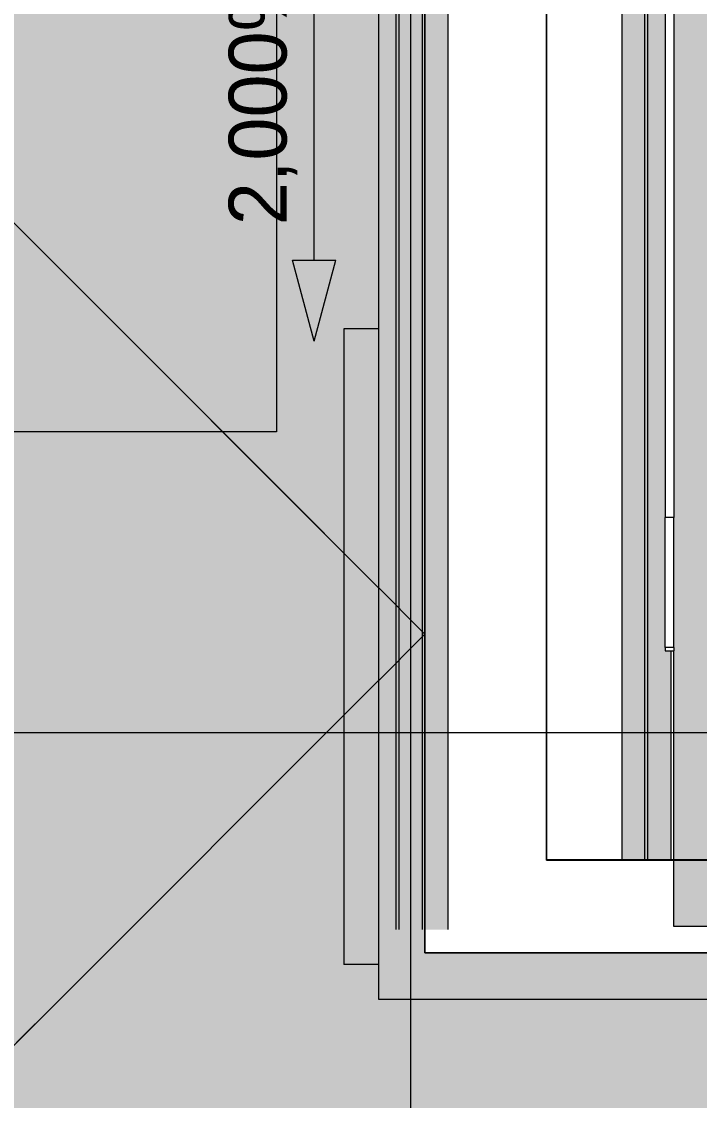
# Model space of a CAD drawing. Header units: metres. Extents: x -4 to 206, y -18 to 45.
# Drawn here: x 35.628 to 36.799, y -4.639 to -2.776 of the extents above; entities that cross this region are included whole.
import ezdxf

# ---------------------------------------------------------------- set-up
doc = ezdxf.new("R2010")
doc.units = ezdxf.units.M
doc.header["$MEASUREMENT"] = 0
doc.set_wipeout_variables(frame=1)
for name, pattern in [('Achse', [0.004, 0.002, -0.001, 0, -0.001]), ('Schnittlinie', [0.006, 0.003, -0.0015, 0, -0.0015]), ('Wipeout_Contour', [1, 0, -1])]:
    doc.linetypes.add(name, pattern=pattern)
for name, color, linetype in [('3._DD PP STG2_4_000 Achsraster', 7, 'Continuous'), ('3._DD PP STG2_4_110 Wand Aussen', 7, 'Continuous'), ('3._DD PP STG2_4_112 Wand Aussen - Schachtwände', 7, 'Continuous'), ('3._DD PP STG2_4_140 Brüstung', 7, 'Continuous'), ('3._DD PP STG2_4_210 Decke', 7, 'Continuous'), ('3._DD PP STG2_4_220 Bodenaufbau - Außen_ Gefälle', 7, 'Continuous'), ('3._DD PP STG2_4_221 Bodenaufbau - Abdichtung', 7, 'Continuous'), ('3._DD PP STG2_4_325 Dachfenster', 7, 'Continuous'), ('3._DD PP STG2_4_330 Dachaufbau', 7, 'Continuous'), ('3._DD PP STG2_4_612 PV und Solar', 7, 'Continuous'), ('3._DD PP STG2_4_950 Polierplan Bemaßung', 7, 'Continuous')]:
    doc.layers.add(name, color=color, linetype=linetype)
doc.styles.add('ERSTELLTER_STIL_2', font='')
doc.styles.get('ERSTELLTER_STIL_2').set_extended_font_data('Eurostile')

msp = doc.modelspace()

# ---------------------------------------------------------------- hatches: boundary and pattern name
at = {"layer": '3._DD PP STG2_4_112 Wand Aussen - Schachtwände', "linetype": 'Continuous', "lineweight": 0, "true_color": 0x373737}
for points in [[(36.705, -1.6387), (36.705, -4.2236), (36.71, -4.2236), (36.71, -1.6387)], [(36.705, -4.3837), (36.365, -4.3837), (36.365, -4.3887), (36.705, -4.3887)], [(36.705, -4.3887), (36.71, -4.3887), (36.705, -4.3837)]]:
    msp.add_hatch(color=250, dxfattribs=at).paths.add_polyline_path(points)
at = {"layer": '3._DD PP STG2_4_112 Wand Aussen - Schachtwände', "linetype": 'Continuous', "lineweight": 13, "true_color": 0xff6400}
for points in [[(36.71, -1.6337), (36.71, -4.2236), (36.75, -4.2236), (36.75, -1.6337)], [(36.71, -4.3887), (36.365, -4.3887), (36.365, -4.4287), (36.71, -4.4287)], [(36.71, -4.4287), (36.75, -4.4287), (36.71, -4.3887)]]:
    msp.add_hatch(color=30, dxfattribs=at).paths.add_polyline_path(points)
at = {"layer": '3._DD PP STG2_4_112 Wand Aussen - Schachtwände', "linetype": 'Continuous', "lineweight": 13, "true_color": 0xb85600}
for points in [[(36.665, -1.6787), (36.665, -4.2236), (36.705, -4.2236), (36.705, -1.6787)], [(36.665, -4.3437), (36.365, -4.3437), (36.365, -4.3837), (36.665, -4.3837)], [(36.665, -4.3837), (36.705, -4.3837), (36.665, -4.3437)]]:
    msp.add_hatch(color=32, dxfattribs=at).paths.add_polyline_path(points)
at = {"layer": '3._DD PP STG2_4_950 Polierplan Bemaßung', "linetype": 'Continuous', "lineweight": 13, "true_color": 0x6c6cff}
msp.add_hatch(color=171, dxfattribs=at).paths.add_polyline_path([(36.1338, -3.3278), (36.1713, -3.1879), (36.0963, -3.1879)])

# ---------------------------------------------------------------- linework, layer by layer
at = {"layer": '3._DD PP STG2_4_110 Wand Aussen', "color": 8, "linetype": 'Schnittlinie', "lineweight": 13, "ltscale": 1000, "flags": 128}
for points in [[(36.185, -3.3065), (36.185, -4.4043)], [(36.365, -3.3065), (36.185, -3.3065)], [(36.37, -3.3065), (36.365, -3.3065)], [(36.49, -3.3065), (36.37, -3.3065)], [(36.495, -3.3065), (36.49, -3.3065)], [(36.495, -4.4043), (36.495, -3.3065)], [(36.365, -4.4043), (36.185, -4.4043)], [(36.37, -4.4043), (36.365, -4.4043)], [(36.49, -4.4043), (36.37, -4.4043)], [(36.495, -4.4043), (36.49, -4.4043)]]:
    msp.add_lwpolyline(points, dxfattribs=at)
at = {"layer": '3._DD PP STG2_4_112 Wand Aussen - Schachtwände', "color": 7, "linetype": 'Continuous', "lineweight": 13, "ltscale": 1000}
for p, q in [((36.71, -4.2236), (36.71, -1.6387)), ((36.75, -4.2236), (36.75, -1.6337)), ((36.705, -4.2236), (36.705, -1.6787)), ((36.365, -4.3837), (36.665, -4.3837)), ((36.365, -4.3887), (36.705, -4.3887)), ((36.665, -4.3837), (36.705, -4.3837)), ((36.665, -4.3837), (36.705, -4.3837)), ((36.705, -4.3887), (36.71, -4.3887)), ((36.705, -4.3887), (36.71, -4.3887)), ((36.365, -4.4287), (36.71, -4.4287)), ((36.71, -4.4287), (36.75, -4.4287)), ((36.71, -4.4287), (36.75, -4.4287))]:
    msp.add_line(p, q, dxfattribs=at)
at = {"layer": '3._DD PP STG2_4_112 Wand Aussen - Schachtwände', "color": 7, "linetype": 'Continuous', "lineweight": 13, "ltscale": 1000, "flags": 128}
for points in [[(36.755, -4.2236), (36.755, -1.5937)], [(36.665, -1.6787), (36.665, -4.2236)], [(36.705, -4.2236), (36.665, -4.2236)], [(36.71, -4.2236), (36.705, -4.2236)], [(36.75, -4.2236), (36.71, -4.2236)], [(36.755, -4.2236), (36.75, -4.2236)], [(36.665, -4.3437), (36.365, -4.3437)], [(36.365, -4.4337), (36.75, -4.4337)], [(36.755, -4.4337), (36.75, -4.4337)]]:
    msp.add_lwpolyline(points, dxfattribs=at)
at = {"layer": '3._DD PP STG2_4_210 Decke', "color": 7, "linetype": 'Continuous', "lineweight": 13, "ltscale": 1000, "flags": 128}
msp.add_lwpolyline([(48.645, -1.4987), (45.765, -1.4987), (45.765, -3.9237), (45.635, -3.9237), (43.155, -3.9237), (43.155, -5.8737), (41.175, -5.8737), (41.175, -3.9237), (38.605, -3.9237), (38.605, -4.3437), (36.365, -4.3437), (36.365, -1.4987), (33.4844, -1.4987), (33.4954, -10.3587), (34.515, -10.3587), (34.515, -11.383), (37.335, -11.3837), (37.335, -10.0637), (42.835, -10.0637), (42.835, -9.5637), (45.685, -9.5637), (45.685, -8.8637), (48.185, -8.8637)], dxfattribs=at)
at = {"layer": '3._DD PP STG2_4_612 PV und Solar', "color": 8, "linetype": 'Achse', "lineweight": 13, "ltscale": 1000, "flags": 128}
msp.add_lwpolyline([(36.0685, -3.4844), (34.3185, -3.4844), (34.3185, -2.6642), (36.0685, -2.6642)], close=True, dxfattribs=at)
at = {"layer": '3._DD PP STG2_4_950 Polierplan Bemaßung', "color": 171, "linetype": 'Continuous', "lineweight": 13, "ltscale": 1000, "true_color": 0x6c6cff}
for p, q in [((36.1338, -3.1278), (36.1338, -2.6116)), ((36.1338, -3.1879), (36.1338, -3.1278)), ((36.0963, -3.1879), (36.1713, -3.1879)), ((36.1338, -3.3278), (36.0963, -3.1879)), ((36.1338, -3.3278), (36.1713, -3.1879))]:
    msp.add_line(p, q, dxfattribs=at)

# ---------------------------------------------------------------- texts
at = {"layer": '3._DD PP STG2_4_950 Polierplan Bemaßung', "color": 171, "linetype": 'Continuous', "lineweight": 13, "true_color": 0x6c6cff, "insert": (36.1047, -3.1278), "char_height": 0.1, "attachment_point": 7, "rotation": 90, "style": 'ERSTELLTER_STIL_2'}
msp.add_mtext('\\A1;{\\pql;\\fEurostile|b0|i0|c0|p0;\\W1.000000;2,000\\fEurostile|b0|i0|c0|p0;\\W1.000000;%}', dxfattribs=at)

# ---------------------------------------------------------------- next in the draw order: wipeouts: each hides what was drawn before it
at = {"color": 254, "linetype": 'Wipeout_Contour', "lineweight": 0, "ltscale": 145.902211}
msp.add_wipeout([(36.5348, -4.2238), (36.245, -4.4638), (36.5349, -4.4638), (36.5349, -4.2238)], dxfattribs=at).dxf.layer = '3._DD PP STG2_4_140 Brüstung'

# ---------------------------------------------------------------- next in the draw order: wipeouts: each hides what was drawn before it
at = {"color": 254, "linetype": 'Wipeout_Contour', "lineweight": 0, "ltscale": 110.23299}
msp.add_wipeout([(36.5348, -4.2238), (36.245, -4.2238), (36.245, -4.4638)], dxfattribs=at).dxf.layer = '3._DD PP STG2_4_140 Brüstung'

# ---------------------------------------------------------------- next in the draw order: linework, layer by layer
at = {"layer": '3._DD PP STG2_4_140 Brüstung', "color": 7, "linetype": 'Continuous', "lineweight": 18, "ltscale": 1000, "flags": 128}
msp.add_lwpolyline([(36.245, -4.4638), (36.5349, -4.4638)], dxfattribs=at)

# ---------------------------------------------------------------- next in the draw order: wipeouts: each hides what was drawn before it
at = {"color": 254, "linetype": 'Wipeout_Contour', "lineweight": 0, "ltscale": 146.140558}
msp.add_wipeout([(36.245, -1.6188), (36.245, -4.2238), (36.5348, -4.2238), (36.5349, -1.6188)], dxfattribs=at).dxf.layer = '3._DD PP STG2_4_140 Brüstung'

# ---------------------------------------------------------------- next in the draw order: hatches: boundary and pattern name
at = {"layer": '3._DD PP STG2_4_112 Wand Aussen - Schachtwände', "linetype": 'Continuous', "lineweight": 13, "true_color": 0xff6400}
msp.add_hatch(color=30, dxfattribs=at).paths.add_polyline_path([(36.28, -1.6337), (36.28, -4.3437), (36.32, -4.3437), (36.32, -1.6337)])
at = {"layer": '3._DD PP STG2_4_112 Wand Aussen - Schachtwände', "linetype": 'Continuous', "lineweight": 0, "true_color": 0x373737}
msp.add_hatch(color=250, dxfattribs=at).paths.add_polyline_path([(36.32, -4.3437), (36.325, -4.3437), (36.325, -1.6387), (36.32, -1.6387)])
at = {"layer": '3._DD PP STG2_4_112 Wand Aussen - Schachtwände', "linetype": 'Continuous', "lineweight": 13, "true_color": 0xb85600}
msp.add_hatch(color=32, dxfattribs=at).paths.add_polyline_path([(36.325, -1.6787), (36.325, -4.3437), (36.365, -4.3437), (36.365, -1.6787)])

# ---------------------------------------------------------------- next in the draw order: linework, layer by layer
at = {"layer": '3._DD PP STG2_4_000 Achsraster', "color": 5, "linetype": 'Continuous', "lineweight": 0, "ltscale": 1000}
msp.add_line((36.3, 1.9963), (36.3, -16.0037), dxfattribs=at)
at = {"layer": '3._DD PP STG2_4_112 Wand Aussen - Schachtwände', "color": 7, "linetype": 'Continuous', "lineweight": 13, "ltscale": 1000}
for p, q in [((36.28, -1.6337), (36.28, -4.3437)), ((36.32, -1.6387), (36.32, -4.3437)), ((36.325, -1.6787), (36.325, -4.3437))]:
    msp.add_line(p, q, dxfattribs=at)
at = {"layer": '3._DD PP STG2_4_112 Wand Aussen - Schachtwände', "color": 7, "linetype": 'Continuous', "lineweight": 13, "ltscale": 1000, "flags": 128}
for points in [[(36.275, -1.5937), (36.275, -4.3437)], [(36.365, -4.3437), (36.365, -1.6787)]]:
    msp.add_lwpolyline(points, dxfattribs=at)
at = {"layer": '3._DD PP STG2_4_140 Brüstung', "color": 7, "linetype": 'Continuous', "lineweight": 18, "ltscale": 1000, "flags": 128}
msp.add_lwpolyline([(36.245, -1.6188), (36.245, -4.4638)], dxfattribs=at)
at = {"layer": '3._DD PP STG2_4_221 Bodenaufbau - Abdichtung', "color": 171, "linetype": 'Schnittlinie', "lineweight": 13, "ltscale": 1000, "true_color": 0x6c6cff, "flags": 128}
for points in [[(36.325, -3.8337), (34.03, -1.5387)], [(34.03, -1.5387), (36.325, -3.8337)], [(36.325, -1.5387), (36.325, -3.8337)], [(33.5308, -6.628), (36.325, -3.8337)], [(36.325, -3.8337), (33.5308, -6.628)], [(36.325, -3.8337), (36.325, -4.3837)]]:
    msp.add_lwpolyline(points, dxfattribs=at)

# ---------------------------------------------------------------- next in the draw order: wipeouts: each hides what was drawn before it
at = {"color": 254, "linetype": 'Wipeout_Contour', "lineweight": 0, "ltscale": 110.216312}
msp.add_wipeout([(36.5349, -1.2588), (36.5349, -4.2236), (36.5351, -1.2588)], dxfattribs=at).dxf.layer = '3._DD PP STG2_4_140 Brüstung'

# ---------------------------------------------------------------- next in the draw order: linework, layer by layer
at = {"layer": '3._DD PP STG2_4_000 Achsraster', "color": 5, "linetype": 'Continuous', "lineweight": 0, "ltscale": 1000}
msp.add_line((31.8, -4.0037), (54.3, -4.0037), dxfattribs=at)
at = {"layer": '3._DD PP STG2_4_140 Brüstung', "color": 7, "linetype": 'Continuous', "lineweight": 18, "ltscale": 1000}
for p, q in [((36.5349, -1.2589), (36.5349, -4.2236)), ((36.5349, -4.2236), (36.5349, -4.2237)), ((36.5349, -4.2237), (36.5349, -4.2238))]:
    msp.add_line(p, q, dxfattribs=at)
at = {"layer": '3._DD PP STG2_4_140 Brüstung', "color": 7, "linetype": 'Continuous', "lineweight": 18, "ltscale": 1000, "flags": 128}
msp.add_lwpolyline([(36.5351, -4.2236), (36.5351, -1.2588)], dxfattribs=at)

# ---------------------------------------------------------------- next in the draw order: wipeouts: each hides what was drawn before it
at = {"color": 254, "linetype": 'Wipeout_Contour', "lineweight": 0, "ltscale": 150.96463}
msp.add_wipeout([(36.5349, -4.4638), (38.4351, -4.4638), (38.4351, -4.2238), (36.5349, -4.2238)], dxfattribs=at).dxf.layer = '3._DD PP STG2_4_140 Brüstung'

# ---------------------------------------------------------------- next in the draw order: hatches: boundary and pattern name
at = {"layer": '3._DD PP STG2_4_220 Bodenaufbau - Außen_ Gefälle', "linetype": 'Continuous', "lineweight": 0, "true_color": 0x323232}
msp.add_hatch(color=250, dxfattribs=at).paths.add_polyline_path([(33.5244, -1.5387), (33.5354, -10.3187), (34.555, -10.3187), (34.555, -11.3437), (37.295, -11.3437), (37.295, -10.0237), (42.795, -10.0237), (42.795, -9.5237), (45.645, -9.5237), (45.645, -8.8237), (48.225, -8.8237), (48.225, -9.9837), (51.065, -9.9837), (51.065, -8.1987), (51.9934, -8.1987), (52.0151, -4.3837), (48.605, -4.3837), (48.605, -1.5387), (45.805, -1.5387), (45.805, -3.9637), (43.12, -3.9637), (43.12, -5.8237), (41.225, -5.8237), (41.225, -3.9637), (38.7509, -3.9637), (38.7509, -4.3837), (36.325, -4.3837), (36.325, -1.5387)])
at = {"layer": '3._DD PP STG2_4_330 Dachaufbau', "linetype": 'Continuous', "lineweight": 0, "true_color": 0x000000}
h = msp.add_hatch(color=18, dxfattribs=at)
h.paths.add_polyline_path([(36.755, -4.3387), (38.7509, -4.3387), (38.7509, -2.1437), (38.855, -2.1437), (38.855, -1.2828), (33.3345, -1.2828), (33.3384, -4.3987), (33.3598, -4.3987), (33.3598, -1.2987), (36.495, -1.2987), (36.495, -1.5887), (36.755, -1.5887)])
h.paths.add_polyline_path([(37.0148, -3.7289), (37.0148, -2.2045), (37.7948, -2.2045), (37.7948, -3.7289)], flags=0)

# ---------------------------------------------------------------- next in the draw order: linework, layer by layer
at = {"layer": '3._DD PP STG2_4_140 Brüstung', "color": 7, "linetype": 'Continuous', "lineweight": 18, "ltscale": 1000}
for p, q in [((36.5349, -4.2238), (36.5351, -4.2238)), ((36.5351, -4.2238), (36.5349, -4.2238)), ((36.5351, -4.2238), (38.4349, -4.2238))]:
    msp.add_line(p, q, dxfattribs=at)
at = {"layer": '3._DD PP STG2_4_140 Brüstung', "color": 7, "linetype": 'Continuous', "lineweight": 18, "ltscale": 1000, "flags": 128}
for points in [[(38.4349, -4.2236), (36.5351, -4.2236)], [(36.5349, -4.4638), (38.4351, -4.4638)]]:
    msp.add_lwpolyline(points, dxfattribs=at)
at = {"layer": '3._DD PP STG2_4_220 Bodenaufbau - Außen_ Gefälle', "color": 7, "linetype": 'Continuous', "lineweight": 13, "ltscale": 1000, "flags": 128}
msp.add_lwpolyline([(48.605, -1.5387), (45.805, -1.5387), (45.805, -3.9637), (43.12, -3.9637), (43.12, -5.8237), (41.225, -5.8237), (41.225, -3.9637), (38.7509, -3.9637), (38.7509, -4.3837), (36.325, -4.3837), (36.325, -1.5387), (33.5244, -1.5387), (33.5354, -10.3187), (34.555, -10.3187), (34.555, -11.3437), (37.295, -11.3437), (37.295, -10.0237), (42.795, -10.0237), (42.795, -9.5237), (45.645, -9.5237), (45.645, -8.8237), (48.225, -8.8237)], dxfattribs=at)
at = {"layer": '3._DD PP STG2_4_221 Bodenaufbau - Abdichtung', "color": 171, "linetype": 'Schnittlinie', "lineweight": 13, "ltscale": 1000, "true_color": 0x6c6cff, "flags": 128}
msp.add_lwpolyline([(36.325, -4.3837), (37.6252, -4.3837)], dxfattribs=at)
at = {"layer": '3._DD PP STG2_4_330 Dachaufbau', "color": 7, "linetype": 'Continuous', "lineweight": 18, "ltscale": 1000, "flags": 128}
for points in [[(36.755, -4.3387), (36.755, -1.5887)], [(38.7509, -4.3387), (36.755, -4.3387)]]:
    msp.add_lwpolyline(points, dxfattribs=at)

# ---------------------------------------------------------------- next in the draw order: wipeouts: each hides what was drawn before it
at = {"color": 254, "linetype": 'Wipeout_Contour', "lineweight": 0, "ltscale": 147.498592}
msp.add_wipeout([(36.7397, -2.2225), (36.7397, -3.6325), (36.755, -3.6325), (36.755, -2.2225)], dxfattribs=at).dxf.layer = '3._DD PP STG2_4_325 Dachfenster'
at = {"color": 254, "linetype": 'Wipeout_Contour', "lineweight": 0, "ltscale": 147.81167}
msp.add_wipeout([(36.7397, -3.8569), (36.7397, -3.8626), (36.755, -3.8626), (36.755, -3.8569)], dxfattribs=at).dxf.layer = '3._DD PP STG2_4_325 Dachfenster'

# ---------------------------------------------------------------- next in the draw order: wipeouts: each hides what was drawn before it
at = {"color": 254, "linetype": 'Wipeout_Contour', "lineweight": 0, "ltscale": 147.765582}
msp.add_wipeout([(36.7397, -3.6325), (36.7397, -3.8569), (36.755, -3.8569), (36.755, -3.6325)], dxfattribs=at).dxf.layer = '3._DD PP STG2_4_325 Dachfenster'

# ---------------------------------------------------------------- next in the draw order: linework, layer by layer
at = {"layer": '3._DD PP STG2_4_325 Dachfenster', "color": 7, "linetype": 'Continuous', "lineweight": 13, "ltscale": 1000, "flags": 128}
for points in [[(36.7397, -2.1556), (36.7397, -2.2225), (36.7397, -3.6325)], [(36.755, -2.1556), (36.755, -2.2225), (36.755, -3.6325)], [(36.7397, -3.8569), (36.7397, -3.6325)], [(36.755, -3.6325), (36.7397, -3.6325)], [(36.755, -3.8569), (36.755, -3.6325)], [(36.7397, -3.8569), (36.7397, -3.8626)], [(36.755, -3.8569), (36.7397, -3.8569)], [(36.755, -3.863), (36.7397, -3.863)], [(36.755, -3.8569), (36.755, -3.8626)]]:
    msp.add_lwpolyline(points, dxfattribs=at)

doc.saveas('drawing.dxf')
